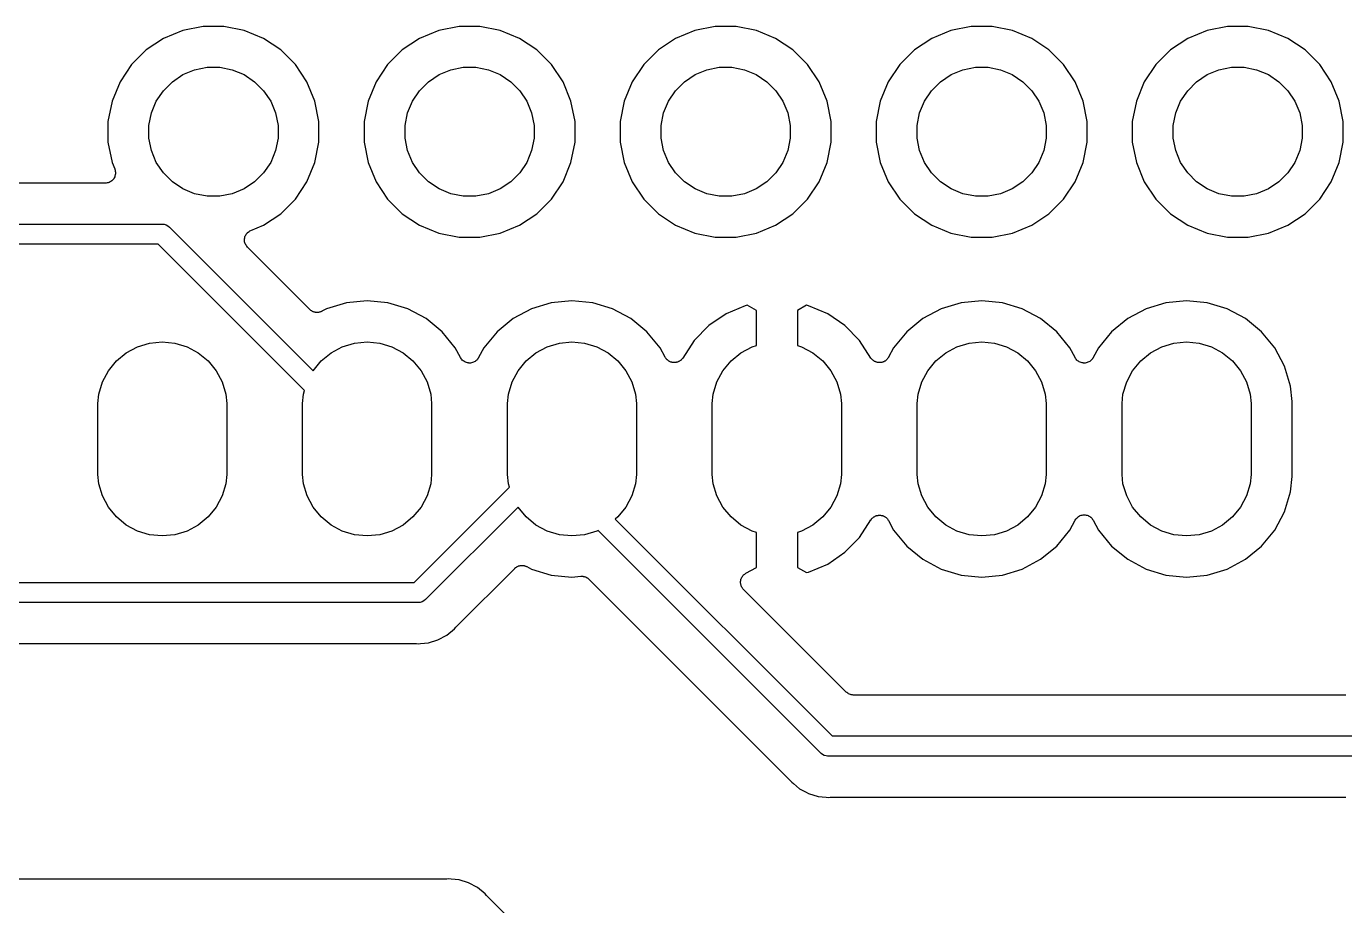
# Model space of a CAD drawing. Extents: x 20 to 116, y -135 to -20.
# Drawn here: x 80.56 to 96.9, y -59.96 to -49.05 of the extents above; entities that cross this region are included whole.
import ezdxf

# ---------------------------------------------------------------- set-up
doc = ezdxf.new("R2010")
doc.units = 0
doc.layers.add('BLACK', color=7, linetype='CONTINUOUS')

msp = doc.modelspace()

# ---------------------------------------------------------------- linework, layer by layer
at = {"layer": 'BLACK', "linetype": 'Continuous'}
for p, q in [((82.4985, -49.1023), (82.2604, -49.2009)), ((82.7512, -49.052), (82.4985, -49.1023)), ((83.0088, -49.052), (82.7512, -49.052)), ((83.2615, -49.1023), (83.0088, -49.052)), ((83.4996, -49.2009), (83.2615, -49.1023)), ((85.6735, -49.1023), (85.4354, -49.2009)), ((85.9262, -49.052), (85.6735, -49.1023)), ((86.1838, -49.052), (85.9262, -49.052)), ((86.4365, -49.1023), (86.1838, -49.052)), ((86.6746, -49.2009), (86.4365, -49.1023)), ((88.8485, -49.1023), (88.6104, -49.2009)), ((89.1012, -49.052), (88.8485, -49.1023)), ((89.3588, -49.052), (89.1012, -49.052)), ((89.6115, -49.1023), (89.3588, -49.052)), ((89.8496, -49.2009), (89.6115, -49.1023)), ((92.0235, -49.1023), (91.7854, -49.2009)), ((92.2762, -49.052), (92.0235, -49.1023)), ((92.5338, -49.052), (92.2762, -49.052)), ((92.7865, -49.1023), (92.5338, -49.052)), ((93.0246, -49.2009), (92.7865, -49.1023)), ((95.1985, -49.1023), (94.9604, -49.2009)), ((95.4512, -49.052), (95.1985, -49.1023)), ((95.7088, -49.052), (95.4512, -49.052)), ((95.9615, -49.1023), (95.7088, -49.052)), ((96.1996, -49.2009), (95.9615, -49.1023)), ((82.0462, -49.344), (81.864, -49.5262)), ((82.2604, -49.2009), (82.0462, -49.344)), ((83.7138, -49.344), (83.4996, -49.2009)), ((83.896, -49.5262), (83.7138, -49.344)), ((85.2212, -49.344), (85.039, -49.5262)), ((85.4354, -49.2009), (85.2212, -49.344)), ((86.8888, -49.344), (86.6746, -49.2009)), ((87.071, -49.5262), (86.8888, -49.344)), ((88.3962, -49.344), (88.214, -49.5262)), ((88.6104, -49.2009), (88.3962, -49.344)), ((90.0638, -49.344), (89.8496, -49.2009)), ((90.246, -49.5262), (90.0638, -49.344)), ((91.5712, -49.344), (91.389, -49.5262)), ((91.7854, -49.2009), (91.5712, -49.344)), ((93.2388, -49.344), (93.0246, -49.2009)), ((93.421, -49.5262), (93.2388, -49.344)), ((94.7462, -49.344), (94.564, -49.5262)), ((94.9604, -49.2009), (94.7462, -49.344)), ((96.4138, -49.344), (96.1996, -49.2009)), ((96.596, -49.5262), (96.4138, -49.344)), ((81.864, -49.5262), (81.7209, -49.7404)), ((82.37, -49.7386), (82.5011, -49.651)), ((82.5011, -49.651), (82.6466, -49.5907)), ((82.6466, -49.5907), (82.8012, -49.56)), ((82.8012, -49.56), (82.9588, -49.56)), ((82.9588, -49.56), (83.1134, -49.5907)), ((83.1134, -49.5907), (83.2589, -49.651)), ((83.2589, -49.651), (83.39, -49.7386)), ((84.0391, -49.7404), (83.896, -49.5262)), ((85.039, -49.5262), (84.8959, -49.7404)), ((85.545, -49.7386), (85.6761, -49.651)), ((85.6761, -49.651), (85.8216, -49.5907)), ((85.8216, -49.5907), (85.9762, -49.56)), ((85.9762, -49.56), (86.1338, -49.56)), ((86.1338, -49.56), (86.2884, -49.5907)), ((86.2884, -49.5907), (86.4339, -49.651)), ((86.4339, -49.651), (86.565, -49.7386)), ((87.2141, -49.7404), (87.071, -49.5262)), ((88.214, -49.5262), (88.0709, -49.7404)), ((88.72, -49.7386), (88.8511, -49.651)), ((88.8511, -49.651), (88.9966, -49.5907)), ((88.9966, -49.5907), (89.1512, -49.56)), ((89.1512, -49.56), (89.3088, -49.56)), ((89.3088, -49.56), (89.4634, -49.5907)), ((89.4634, -49.5907), (89.6089, -49.651)), ((89.6089, -49.651), (89.74, -49.7386)), ((90.3891, -49.7404), (90.246, -49.5262)), ((91.389, -49.5262), (91.2459, -49.7404)), ((91.895, -49.7386), (92.0261, -49.651)), ((92.0261, -49.651), (92.1716, -49.5907)), ((92.1716, -49.5907), (92.3262, -49.56)), ((92.3262, -49.56), (92.4838, -49.56)), ((92.4838, -49.56), (92.6384, -49.5907)), ((92.6384, -49.5907), (92.7839, -49.651)), ((92.7839, -49.651), (92.915, -49.7386)), ((93.5641, -49.7404), (93.421, -49.5262)), ((94.564, -49.5262), (94.4209, -49.7404)), ((95.07, -49.7386), (95.2011, -49.651)), ((95.2011, -49.651), (95.3466, -49.5907)), ((95.3466, -49.5907), (95.5012, -49.56)), ((95.5012, -49.56), (95.6588, -49.56)), ((95.6588, -49.56), (95.8134, -49.5907)), ((95.8134, -49.5907), (95.9589, -49.651)), ((95.9589, -49.651), (96.09, -49.7386)), ((96.7391, -49.7404), (96.596, -49.5262)), ((81.7209, -49.7404), (81.6223, -49.9785)), ((82.171, -49.9811), (82.2586, -49.85)), ((82.2586, -49.85), (82.37, -49.7386)), ((83.39, -49.7386), (83.5014, -49.85)), ((83.5014, -49.85), (83.589, -49.9811)), ((84.1377, -49.9785), (84.0391, -49.7404)), ((84.8959, -49.7404), (84.7973, -49.9785)), ((85.346, -49.9811), (85.4336, -49.85)), ((85.4336, -49.85), (85.545, -49.7386)), ((86.565, -49.7386), (86.6764, -49.85)), ((86.6764, -49.85), (86.764, -49.9811)), ((87.3127, -49.9785), (87.2141, -49.7404)), ((88.0709, -49.7404), (87.9723, -49.9785)), ((88.521, -49.9811), (88.6086, -49.85)), ((88.6086, -49.85), (88.72, -49.7386)), ((89.74, -49.7386), (89.8514, -49.85)), ((89.8514, -49.85), (89.939, -49.9811)), ((90.4877, -49.9785), (90.3891, -49.7404)), ((91.2459, -49.7404), (91.1473, -49.9785)), ((91.696, -49.9811), (91.7836, -49.85)), ((91.7836, -49.85), (91.895, -49.7386)), ((92.915, -49.7386), (93.0264, -49.85)), ((93.0264, -49.85), (93.114, -49.9811)), ((93.6627, -49.9785), (93.5641, -49.7404)), ((94.4209, -49.7404), (94.3223, -49.9785)), ((94.871, -49.9811), (94.9586, -49.85)), ((94.9586, -49.85), (95.07, -49.7386)), ((96.09, -49.7386), (96.2014, -49.85)), ((96.2014, -49.85), (96.289, -49.9811)), ((96.8377, -49.9785), (96.7391, -49.7404)), ((81.6223, -49.9785), (81.572, -50.2312)), ((82.1107, -50.1266), (82.171, -49.9811)), ((83.589, -49.9811), (83.6493, -50.1266)), ((84.188, -50.2312), (84.1377, -49.9785)), ((84.7973, -49.9785), (84.747, -50.2312)), ((85.2857, -50.1266), (85.346, -49.9811)), ((86.764, -49.9811), (86.8243, -50.1266)), ((87.363, -50.2312), (87.3127, -49.9785)), ((87.9723, -49.9785), (87.922, -50.2312)), ((88.4607, -50.1266), (88.521, -49.9811)), ((89.939, -49.9811), (89.9993, -50.1266)), ((90.538, -50.2312), (90.4877, -49.9785)), ((91.1473, -49.9785), (91.097, -50.2312)), ((91.6357, -50.1266), (91.696, -49.9811)), ((93.114, -49.9811), (93.1743, -50.1266)), ((93.713, -50.2312), (93.6627, -49.9785)), ((94.3223, -49.9785), (94.272, -50.2312)), ((94.8107, -50.1266), (94.871, -49.9811)), ((96.289, -49.9811), (96.3493, -50.1266)), ((96.888, -50.2312), (96.8377, -49.9785)), ((82.08, -50.2812), (82.1107, -50.1266)), ((83.6493, -50.1266), (83.68, -50.2812)), ((85.255, -50.2812), (85.2857, -50.1266)), ((86.8243, -50.1266), (86.855, -50.2812)), ((88.43, -50.2812), (88.4607, -50.1266)), ((89.9993, -50.1266), (90.03, -50.2812)), ((91.605, -50.2812), (91.6357, -50.1266)), ((93.1743, -50.1266), (93.205, -50.2812)), ((94.78, -50.2812), (94.8107, -50.1266)), ((96.3493, -50.1266), (96.38, -50.2812)), ((81.572, -50.2312), (81.572, -50.4888)), ((82.08, -50.4388), (82.08, -50.2812)), ((83.68, -50.2812), (83.68, -50.4388)), ((84.188, -50.4888), (84.188, -50.2312)), ((84.747, -50.2312), (84.747, -50.4888)), ((85.255, -50.4388), (85.255, -50.2812)), ((86.855, -50.2812), (86.855, -50.4388)), ((87.363, -50.4888), (87.363, -50.2312)), ((87.922, -50.2312), (87.922, -50.4888)), ((88.43, -50.4388), (88.43, -50.2812)), ((90.03, -50.2812), (90.03, -50.4388)), ((90.538, -50.4888), (90.538, -50.2312)), ((91.097, -50.2312), (91.097, -50.4888)), ((91.605, -50.4388), (91.605, -50.2812)), ((93.205, -50.2812), (93.205, -50.4388)), ((93.713, -50.4888), (93.713, -50.2312)), ((94.272, -50.2312), (94.272, -50.4888)), ((94.78, -50.4388), (94.78, -50.2812)), ((96.38, -50.2812), (96.38, -50.4388)), ((96.888, -50.4888), (96.888, -50.2312)), ((81.572, -50.4888), (81.6223, -50.7415)), ((82.1107, -50.5934), (82.08, -50.4388)), ((83.68, -50.4388), (83.6493, -50.5934)), ((84.1377, -50.7415), (84.188, -50.4888)), ((84.747, -50.4888), (84.7973, -50.7415)), ((85.2857, -50.5934), (85.255, -50.4388)), ((86.855, -50.4388), (86.8243, -50.5934)), ((87.3127, -50.7415), (87.363, -50.4888)), ((87.922, -50.4888), (87.9723, -50.7415)), ((88.4607, -50.5934), (88.43, -50.4388)), ((90.03, -50.4388), (89.9993, -50.5934)), ((90.4877, -50.7415), (90.538, -50.4888)), ((91.097, -50.4888), (91.1473, -50.7415)), ((91.6357, -50.5934), (91.605, -50.4388)), ((93.205, -50.4388), (93.1743, -50.5934)), ((93.6627, -50.7415), (93.713, -50.4888)), ((94.272, -50.4888), (94.3223, -50.7415)), ((94.8107, -50.5934), (94.78, -50.4388)), ((96.38, -50.4388), (96.3493, -50.5934)), ((96.8377, -50.7415), (96.888, -50.4888)), ((82.171, -50.7389), (82.1107, -50.5934)), ((83.6493, -50.5934), (83.589, -50.7389)), ((85.346, -50.7389), (85.2857, -50.5934)), ((86.8243, -50.5934), (86.764, -50.7389)), ((88.521, -50.7389), (88.4607, -50.5934)), ((89.9993, -50.5934), (89.939, -50.7389)), ((91.696, -50.7389), (91.6357, -50.5934)), ((93.1743, -50.5934), (93.114, -50.7389)), ((94.871, -50.7389), (94.8107, -50.5934)), ((96.3493, -50.5934), (96.289, -50.7389)), ((81.6223, -50.7415), (81.6553, -50.8214)), ((81.6553, -50.8214), (81.6558, -50.8224)), ((81.6558, -50.8224), (81.6558, -50.8224)), ((81.6558, -50.8224), (81.6558, -50.8224)), ((81.6558, -50.8224), (81.656, -50.823)), ((81.656, -50.823), (81.6594, -50.8348)), ((82.2586, -50.87), (82.171, -50.7389)), ((83.589, -50.7389), (83.5014, -50.87)), ((84.0391, -50.9796), (84.1377, -50.7415)), ((84.7973, -50.7415), (84.8959, -50.9796)), ((85.4336, -50.87), (85.346, -50.7389)), ((86.764, -50.7389), (86.6764, -50.87)), ((87.2141, -50.9796), (87.3127, -50.7415)), ((87.9723, -50.7415), (88.0709, -50.9796)), ((88.6086, -50.87), (88.521, -50.7389)), ((89.939, -50.7389), (89.8514, -50.87)), ((90.3891, -50.9796), (90.4877, -50.7415)), ((91.1473, -50.7415), (91.2459, -50.9796)), ((91.7836, -50.87), (91.696, -50.7389)), ((93.114, -50.7389), (93.0264, -50.87)), ((93.5641, -50.9796), (93.6627, -50.7415)), ((94.3223, -50.7415), (94.4209, -50.9796)), ((94.9586, -50.87), (94.871, -50.7389)), ((96.289, -50.7389), (96.2014, -50.87)), ((96.7391, -50.9796), (96.8377, -50.7415)), ((81.5499, -50.9958), (81.538, -50.997)), ((81.562, -50.9947), (81.5499, -50.9958)), ((81.5624, -50.9946), (81.562, -50.9947)), ((81.5627, -50.9946), (81.5624, -50.9946)), ((81.5742, -50.9911), (81.5627, -50.9946)), ((81.5858, -50.9877), (81.5742, -50.9911)), ((81.5861, -50.9875), (81.5858, -50.9877)), ((81.5864, -50.9874), (81.5861, -50.9875)), ((81.5972, -50.9817), (81.5864, -50.9874)), ((81.6077, -50.9761), (81.5972, -50.9817)), ((81.608, -50.9759), (81.6077, -50.9761)), ((81.6083, -50.9758), (81.608, -50.9759)), ((81.6177, -50.9681), (81.6083, -50.9758)), ((81.627, -50.9606), (81.6177, -50.9681)), ((81.6272, -50.9603), (81.627, -50.9606)), ((81.6275, -50.9601), (81.6272, -50.9603)), ((81.6352, -50.9508), (81.6275, -50.9601)), ((81.6429, -50.9416), (81.6352, -50.9508)), ((81.6431, -50.9413), (81.6429, -50.9416)), ((81.6433, -50.941), (81.6431, -50.9413)), ((81.649, -50.9304), (81.6433, -50.941)), ((81.6548, -50.9198), (81.649, -50.9304)), ((81.6549, -50.9195), (81.6548, -50.9198)), ((81.6551, -50.9192), (81.6549, -50.9195)), ((81.6587, -50.9076), (81.6551, -50.9192)), ((81.6623, -50.8962), (81.6587, -50.9076)), ((81.6594, -50.8348), (81.6628, -50.8462)), ((81.6624, -50.8955), (81.6623, -50.8959)), ((81.6623, -50.8959), (81.6623, -50.8962)), ((81.6637, -50.8835), (81.6624, -50.8955)), ((81.6628, -50.8462), (81.6628, -50.8465)), ((81.6628, -50.8465), (81.6629, -50.8469)), ((81.6629, -50.8469), (81.6639, -50.8589)), ((81.665, -50.8716), (81.6637, -50.8835)), ((81.6639, -50.8589), (81.665, -50.8709)), ((81.665, -50.8709), (81.665, -50.8712)), ((81.665, -50.8712), (81.665, -50.8716)), ((82.37, -50.9814), (82.2586, -50.87)), ((82.5011, -51.069), (82.37, -50.9814)), ((83.39, -50.9814), (83.2589, -51.069)), ((83.5014, -50.87), (83.39, -50.9814)), ((83.896, -51.1938), (84.0391, -50.9796)), ((84.8959, -50.9796), (85.039, -51.1938)), ((85.545, -50.9814), (85.4336, -50.87)), ((85.6761, -51.069), (85.545, -50.9814)), ((86.565, -50.9814), (86.4339, -51.069)), ((86.6764, -50.87), (86.565, -50.9814)), ((87.071, -51.1938), (87.2141, -50.9796)), ((88.0709, -50.9796), (88.214, -51.1938)), ((88.72, -50.9814), (88.6086, -50.87)), ((88.8511, -51.069), (88.72, -50.9814)), ((89.74, -50.9814), (89.6089, -51.069)), ((89.8514, -50.87), (89.74, -50.9814)), ((90.246, -51.1938), (90.3891, -50.9796)), ((91.2459, -50.9796), (91.389, -51.1938)), ((91.895, -50.9814), (91.7836, -50.87)), ((92.0261, -51.069), (91.895, -50.9814)), ((92.915, -50.9814), (92.7839, -51.069)), ((93.0264, -50.87), (92.915, -50.9814)), ((93.421, -51.1938), (93.5641, -50.9796)), ((94.4209, -50.9796), (94.564, -51.1938)), ((95.07, -50.9814), (94.9586, -50.87)), ((95.2011, -51.069), (95.07, -50.9814)), ((96.09, -50.9814), (95.9589, -51.069)), ((96.2014, -50.87), (96.09, -50.9814)), ((96.596, -51.1938), (96.7391, -50.9796)), ((81.538, -50.997), (79.1387, -50.997)), ((82.6466, -51.1293), (82.5011, -51.069)), ((82.8012, -51.16), (82.6466, -51.1293)), ((83.1134, -51.1293), (82.9588, -51.16)), ((83.2589, -51.069), (83.1134, -51.1293)), ((85.8216, -51.1293), (85.6761, -51.069)), ((85.9762, -51.16), (85.8216, -51.1293)), ((86.2884, -51.1293), (86.1338, -51.16)), ((86.4339, -51.069), (86.2884, -51.1293)), ((88.9966, -51.1293), (88.8511, -51.069)), ((89.1512, -51.16), (88.9966, -51.1293)), ((89.4634, -51.1293), (89.3088, -51.16)), ((89.6089, -51.069), (89.4634, -51.1293)), ((92.1716, -51.1293), (92.0261, -51.069)), ((92.3262, -51.16), (92.1716, -51.1293)), ((92.6384, -51.1293), (92.4838, -51.16)), ((92.7839, -51.069), (92.6384, -51.1293)), ((95.3466, -51.1293), (95.2011, -51.069)), ((95.5012, -51.16), (95.3466, -51.1293)), ((95.8134, -51.1293), (95.6588, -51.16)), ((95.9589, -51.069), (95.8134, -51.1293)), ((82.9588, -51.16), (82.8012, -51.16)), ((83.7138, -51.376), (83.896, -51.1938)), ((85.039, -51.1938), (85.2212, -51.376)), ((86.1338, -51.16), (85.9762, -51.16)), ((86.8888, -51.376), (87.071, -51.1938)), ((88.214, -51.1938), (88.3962, -51.376)), ((89.3088, -51.16), (89.1512, -51.16)), ((90.0638, -51.376), (90.246, -51.1938)), ((91.389, -51.1938), (91.5712, -51.376)), ((92.4838, -51.16), (92.3262, -51.16)), ((93.2388, -51.376), (93.421, -51.1938)), ((94.564, -51.1938), (94.7462, -51.376)), ((95.6588, -51.16), (95.5012, -51.16)), ((96.4138, -51.376), (96.596, -51.1938)), ((83.4996, -51.5191), (83.7138, -51.376)), ((85.2212, -51.376), (85.4354, -51.5191)), ((86.6746, -51.5191), (86.8888, -51.376)), ((88.3962, -51.376), (88.6104, -51.5191)), ((89.8496, -51.5191), (90.0638, -51.376)), ((91.5712, -51.376), (91.7854, -51.5191)), ((93.0246, -51.5191), (93.2388, -51.376)), ((94.7462, -51.376), (94.9604, -51.5191)), ((96.1996, -51.5191), (96.4138, -51.376)), ((78.8162, -51.505), (82.2389, -51.505)), ((82.2389, -51.505), (82.245, -51.5044)), ((82.245, -51.5044), (82.2511, -51.505)), ((82.2511, -51.505), (82.2511, -51.505)), ((82.2511, -51.505), (82.2695, -51.5068)), ((82.2695, -51.5068), (82.2931, -51.514)), ((82.2931, -51.514), (82.3148, -51.5256)), ((82.3148, -51.5256), (82.3338, -51.5412)), ((82.3338, -51.5412), (82.3377, -51.546)), ((82.3377, -51.546), (84.1161, -53.3243)), ((83.2744, -51.6518), (83.2801, -51.6413)), ((83.2801, -51.6413), (83.2858, -51.6306)), ((83.2858, -51.6306), (83.2861, -51.6304)), ((83.2861, -51.6304), (83.2862, -51.6301)), ((83.2862, -51.6301), (83.294, -51.6208)), ((83.294, -51.6208), (83.3016, -51.6115)), ((83.3016, -51.6115), (83.3019, -51.6113)), ((83.3019, -51.6113), (83.3021, -51.611)), ((83.3021, -51.611), (83.3116, -51.6034)), ((83.3116, -51.6034), (83.3208, -51.5958)), ((83.3208, -51.5958), (83.3211, -51.5956)), ((83.3211, -51.5956), (83.3214, -51.5954)), ((83.3214, -51.5954), (83.332, -51.5898)), ((83.332, -51.5898), (83.3427, -51.5841)), ((83.3427, -51.5841), (83.4996, -51.5191)), ((85.4354, -51.5191), (85.6735, -51.6177)), ((85.6735, -51.6177), (85.9262, -51.668)), ((86.1838, -51.668), (86.4365, -51.6177)), ((86.4365, -51.6177), (86.6746, -51.5191)), ((88.6104, -51.5191), (88.8485, -51.6177)), ((88.8485, -51.6177), (89.1012, -51.668)), ((89.3588, -51.668), (89.6115, -51.6177)), ((89.6115, -51.6177), (89.8496, -51.5191)), ((91.7854, -51.5191), (92.0235, -51.6177)), ((92.0235, -51.6177), (92.2762, -51.668)), ((92.5338, -51.668), (92.7865, -51.6177)), ((92.7865, -51.6177), (93.0246, -51.5191)), ((94.9604, -51.5191), (95.1985, -51.6177)), ((95.1985, -51.6177), (95.4512, -51.668)), ((95.7088, -51.668), (95.9615, -51.6177)), ((95.9615, -51.6177), (96.1996, -51.5191)), ((82.1932, -51.755), (78.8162, -51.755)), ((84.0093, -53.5711), (82.1932, -51.755)), ((83.2643, -51.7001), (83.2656, -51.6881)), ((83.2643, -51.7005), (83.2643, -51.7001)), ((83.2643, -51.7008), (83.2643, -51.7005)), ((83.2654, -51.7128), (83.2643, -51.7008)), ((83.2664, -51.7248), (83.2654, -51.7128)), ((83.2656, -51.6881), (83.2668, -51.6761)), ((83.2665, -51.7251), (83.2664, -51.7248)), ((83.2666, -51.7255), (83.2665, -51.7251)), ((83.27, -51.737), (83.2666, -51.7255)), ((83.2668, -51.6761), (83.2669, -51.6758)), ((83.2669, -51.6755), (83.2706, -51.6639)), ((83.2669, -51.6758), (83.2669, -51.6755)), ((83.2733, -51.7486), (83.27, -51.737)), ((83.2706, -51.6639), (83.2741, -51.6524)), ((83.2735, -51.7489), (83.2733, -51.7486)), ((83.2736, -51.7492), (83.2735, -51.7489)), ((83.2792, -51.7598), (83.2736, -51.7492)), ((83.2741, -51.6524), (83.2743, -51.6522)), ((83.2743, -51.6522), (83.2744, -51.6518)), ((83.2848, -51.7706), (83.2792, -51.7598)), ((83.285, -51.7709), (83.2848, -51.7706)), ((83.2851, -51.7712), (83.285, -51.7709)), ((83.2926, -51.7805), (83.2851, -51.7712)), ((83.3002, -51.79), (83.2926, -51.7805)), ((83.3007, -51.7905), (83.3002, -51.79)), ((83.3015, -51.7913), (83.3007, -51.7905)), ((83.3007, -51.7905), (83.3007, -51.7905)), ((83.3007, -51.7905), (83.3007, -51.7905)), ((84.0746, -52.5644), (83.3015, -51.7913)), ((85.9262, -51.668), (86.1838, -51.668)), ((89.1012, -51.668), (89.3588, -51.668)), ((92.2762, -51.668), (92.5338, -51.668)), ((95.4512, -51.668), (95.7088, -51.668)), ((84.785, -52.4557), (84.5286, -52.4809)), ((85.0414, -52.4809), (84.785, -52.4557)), ((87.325, -52.4557), (87.0686, -52.4809)), ((87.5814, -52.4809), (87.325, -52.4557)), ((92.405, -52.4557), (92.1486, -52.4809)), ((92.6614, -52.4809), (92.405, -52.4557)), ((94.945, -52.4557), (94.6886, -52.4809)), ((95.2014, -52.4809), (94.945, -52.4557)), ((84.079, -52.568), (84.0746, -52.5644)), ((84.083, -52.5721), (84.079, -52.568)), ((84.0885, -52.5758), (84.083, -52.5721)), ((84.0937, -52.5801), (84.0885, -52.5758)), ((84.0988, -52.5828), (84.0937, -52.5801)), ((84.1035, -52.586), (84.0988, -52.5828)), ((84.1097, -52.5887), (84.1035, -52.586)), ((84.1156, -52.5918), (84.1097, -52.5887)), ((84.121, -52.5935), (84.1156, -52.5918)), ((84.1263, -52.5957), (84.121, -52.5935)), ((84.1328, -52.5971), (84.1263, -52.5957)), ((84.1393, -52.5991), (84.1328, -52.5971)), ((84.145, -52.5997), (84.1393, -52.5991)), ((84.1505, -52.6008), (84.145, -52.5997)), ((84.1572, -52.6009), (84.1505, -52.6008)), ((84.164, -52.6016), (84.1572, -52.6009)), ((84.1696, -52.6011), (84.164, -52.6016)), ((84.1753, -52.6011), (84.1696, -52.6011)), ((84.1819, -52.5999), (84.1753, -52.6011)), ((84.1886, -52.5993), (84.1819, -52.5999)), ((84.1941, -52.5976), (84.1886, -52.5993)), ((84.1997, -52.5966), (84.1941, -52.5976)), ((84.2059, -52.5941), (84.1997, -52.5966)), ((84.2124, -52.5922), (84.2059, -52.5941)), ((84.2174, -52.5895), (84.2124, -52.5922)), ((84.2227, -52.5874), (84.2174, -52.5895)), ((84.2243, -52.5866), (84.2227, -52.5874)), ((84.282, -52.5557), (84.2243, -52.5866)), ((84.5286, -52.4809), (84.282, -52.5557)), ((85.288, -52.5557), (85.0414, -52.4809)), ((85.5152, -52.6772), (85.288, -52.5557)), ((86.822, -52.5557), (86.5948, -52.6772)), ((87.0686, -52.4809), (86.822, -52.5557)), ((87.828, -52.5557), (87.5814, -52.4809)), ((88.0552, -52.6772), (87.828, -52.5557)), ((89.2346, -52.6182), (89.022, -52.7633)), ((89.4716, -52.5173), (89.2346, -52.6182)), ((89.4961, -52.5121), (89.4716, -52.5173)), ((89.611, -52.5752), (89.4961, -52.5121)), ((89.611, -53.0111), (89.611, -52.5752)), ((90.2339, -52.5121), (90.119, -52.5752)), ((90.119, -52.5752), (90.119, -53.0111)), ((90.2584, -52.5173), (90.2339, -52.5121)), ((90.4954, -52.6182), (90.2584, -52.5173)), ((90.708, -52.7633), (90.4954, -52.6182)), ((91.902, -52.5557), (91.6748, -52.6772)), ((92.1486, -52.4809), (91.902, -52.5557)), ((92.908, -52.5557), (92.6614, -52.4809)), ((93.1352, -52.6772), (92.908, -52.5557)), ((94.442, -52.5557), (94.2148, -52.6772)), ((94.6886, -52.4809), (94.442, -52.5557)), ((95.448, -52.5557), (95.2014, -52.4809)), ((95.6752, -52.6772), (95.448, -52.5557)), ((85.7144, -52.8406), (85.5152, -52.6772)), ((86.5948, -52.6772), (86.3956, -52.8406)), ((88.2544, -52.8406), (88.0552, -52.6772)), ((89.022, -52.7633), (88.8418, -52.9471)), ((90.8882, -52.9471), (90.708, -52.7633)), ((91.6748, -52.6772), (91.4756, -52.8406)), ((93.3344, -52.8406), (93.1352, -52.6772)), ((94.2148, -52.6772), (94.0156, -52.8406)), ((95.8744, -52.8406), (95.6752, -52.6772)), ((85.8778, -53.0398), (85.7144, -52.8406)), ((86.3956, -52.8406), (86.2322, -53.0398)), ((88.4178, -53.0398), (88.2544, -52.8406)), ((88.8418, -52.9471), (88.6986, -53.1662)), ((91.0314, -53.1662), (90.8882, -52.9471)), ((91.4756, -52.8406), (91.3122, -53.0398)), ((93.4978, -53.0398), (93.3344, -52.8406)), ((94.0156, -52.8406), (93.8522, -53.0398)), ((96.0378, -53.0398), (95.8744, -52.8406)), ((81.6766, -53.2016), (81.7984, -53.1016)), ((81.7984, -53.1016), (81.9374, -53.0273)), ((81.9374, -53.0273), (82.0882, -52.9816)), ((82.0882, -52.9816), (82.245, -52.9661)), ((82.245, -52.9661), (82.4018, -52.9816)), ((82.4018, -52.9816), (82.5526, -53.0273)), ((82.5526, -53.0273), (82.6916, -53.1016)), ((82.6916, -53.1016), (82.8134, -53.2016)), ((84.2166, -53.2016), (84.3384, -53.1016)), ((84.3384, -53.1016), (84.4774, -53.0273)), ((84.4774, -53.0273), (84.6282, -52.9816)), ((84.6282, -52.9816), (84.785, -52.9661)), ((84.785, -52.9661), (84.9418, -52.9816)), ((84.9418, -52.9816), (85.0926, -53.0273)), ((85.0926, -53.0273), (85.2316, -53.1016)), ((85.2316, -53.1016), (85.3534, -53.2016)), ((85.943, -53.1617), (85.8778, -53.0398)), ((86.2322, -53.0398), (86.167, -53.1617)), ((86.7566, -53.2016), (86.8784, -53.1016)), ((86.8784, -53.1016), (87.0174, -53.0273)), ((87.0174, -53.0273), (87.1682, -52.9816)), ((87.1682, -52.9816), (87.325, -52.9661)), ((87.325, -52.9661), (87.4818, -52.9816)), ((87.4818, -52.9816), (87.6326, -53.0273)), ((87.6326, -53.0273), (87.7716, -53.1016)), ((87.7716, -53.1016), (87.8934, -53.2016)), ((88.4803, -53.1566), (88.4178, -53.0398)), ((89.2966, -53.2016), (89.4184, -53.1016)), ((89.4184, -53.1016), (89.5574, -53.0273)), ((89.5574, -53.0273), (89.611, -53.0111)), ((90.119, -53.0111), (90.1726, -53.0273)), ((90.1726, -53.0273), (90.3116, -53.1016)), ((90.3116, -53.1016), (90.4334, -53.2016)), ((91.3122, -53.0398), (91.2497, -53.1566)), ((91.8366, -53.2016), (91.9584, -53.1016)), ((91.9584, -53.1016), (92.0974, -53.0273)), ((92.0974, -53.0273), (92.2482, -52.9816)), ((92.2482, -52.9816), (92.405, -52.9661)), ((92.405, -52.9661), (92.5618, -52.9816)), ((92.5618, -52.9816), (92.7126, -53.0273)), ((92.7126, -53.0273), (92.8516, -53.1016)), ((92.8516, -53.1016), (92.9734, -53.2016)), ((93.563, -53.1617), (93.4978, -53.0398)), ((93.8522, -53.0398), (93.787, -53.1617)), ((94.3766, -53.2016), (94.4984, -53.1016)), ((94.4984, -53.1016), (94.6374, -53.0273)), ((94.6374, -53.0273), (94.7882, -52.9816)), ((94.7882, -52.9816), (94.945, -52.9661)), ((94.945, -52.9661), (95.1018, -52.9816)), ((95.1018, -52.9816), (95.2526, -53.0273)), ((95.2526, -53.0273), (95.3916, -53.1016)), ((95.3916, -53.1016), (95.5134, -53.2016)), ((96.1593, -53.267), (96.0378, -53.0398)), ((81.5766, -53.3234), (81.6766, -53.2016)), ((82.8134, -53.2016), (82.9134, -53.3234)), ((84.1166, -53.3234), (84.2166, -53.2016)), ((85.3534, -53.2016), (85.4534, -53.3234)), ((85.9497, -53.1718), (85.943, -53.1617)), ((85.9564, -53.1819), (85.9497, -53.1718)), ((85.9566, -53.1821), (85.9564, -53.1819)), ((85.9568, -53.1823), (85.9566, -53.1821)), ((85.9653, -53.191), (85.9568, -53.1823)), ((85.9738, -53.1995), (85.9653, -53.191)), ((85.9741, -53.1997), (85.9738, -53.1995)), ((85.9743, -53.1999), (85.9741, -53.1997)), ((85.9844, -53.2067), (85.9743, -53.1999)), ((85.9944, -53.2134), (85.9844, -53.2067)), ((85.9946, -53.2135), (85.9944, -53.2134)), ((85.9948, -53.2137), (85.9946, -53.2135)), ((86.0061, -53.2184), (85.9948, -53.2137)), ((86.0172, -53.2231), (86.0061, -53.2184)), ((86.0174, -53.2232), (86.0172, -53.2231)), ((86.0177, -53.2233), (86.0174, -53.2232)), ((86.0297, -53.2257), (86.0177, -53.2233)), ((86.0414, -53.2281), (86.0297, -53.2257)), ((86.0417, -53.2281), (86.0414, -53.2281)), ((86.042, -53.2282), (86.0417, -53.2281)), ((86.0542, -53.2282), (86.042, -53.2282)), ((86.0662, -53.2284), (86.0542, -53.2282)), ((86.0665, -53.2283), (86.0662, -53.2284)), ((86.0668, -53.2283), (86.0665, -53.2283)), ((86.0788, -53.226), (86.0668, -53.2283)), ((86.0906, -53.2238), (86.0788, -53.226)), ((86.0908, -53.2237), (86.0906, -53.2238)), ((86.0911, -53.2236), (86.0908, -53.2237)), ((86.1025, -53.219), (86.0911, -53.2236)), ((86.1136, -53.2145), (86.1025, -53.219)), ((86.1138, -53.2144), (86.1136, -53.2145)), ((86.1141, -53.2143), (86.1138, -53.2144)), ((86.1242, -53.2076), (86.1141, -53.2143)), ((86.1344, -53.201), (86.1242, -53.2076)), ((86.1346, -53.2008), (86.1344, -53.201)), ((86.1348, -53.2007), (86.1346, -53.2008)), ((86.1434, -53.1922), (86.1348, -53.2007)), ((86.1521, -53.1837), (86.1434, -53.1922)), ((86.1523, -53.1835), (86.1521, -53.1837)), ((86.1525, -53.1833), (86.1523, -53.1835)), ((86.1593, -53.1732), (86.1525, -53.1833)), ((86.1662, -53.1633), (86.1593, -53.1732)), ((86.1664, -53.1628), (86.1662, -53.1633)), ((86.167, -53.1617), (86.1664, -53.1628)), ((86.1664, -53.1628), (86.1664, -53.1628)), ((86.1664, -53.1628), (86.1664, -53.1628)), ((86.6566, -53.3234), (86.7566, -53.2016)), ((87.8934, -53.2016), (87.9934, -53.3234)), ((88.4839, -53.162), (88.4803, -53.1566)), ((88.487, -53.1678), (88.4839, -53.162)), ((88.4908, -53.1723), (88.487, -53.1678)), ((88.494, -53.1772), (88.4908, -53.1723)), ((88.4986, -53.1819), (88.494, -53.1772)), ((88.5028, -53.1869), (88.4986, -53.1819)), ((88.5074, -53.1906), (88.5028, -53.1869)), ((88.5115, -53.1948), (88.5074, -53.1906)), ((88.517, -53.1984), (88.5115, -53.1948)), ((88.522, -53.2025), (88.517, -53.1984)), ((88.5272, -53.2053), (88.522, -53.2025)), ((88.5321, -53.2086), (88.5272, -53.2053)), ((88.5381, -53.2111), (88.5321, -53.2086)), ((88.5439, -53.2142), (88.5381, -53.2111)), ((88.5495, -53.2159), (88.5439, -53.2142)), ((88.555, -53.2181), (88.5495, -53.2159)), ((88.5614, -53.2194), (88.555, -53.2181)), ((88.5676, -53.2213), (88.5614, -53.2194)), ((88.5735, -53.2219), (88.5676, -53.2213)), ((88.5793, -53.2231), (88.5735, -53.2219)), ((88.5858, -53.2231), (88.5793, -53.2231)), ((88.5923, -53.2237), (88.5858, -53.2231)), ((88.5982, -53.2232), (88.5923, -53.2237)), ((88.6041, -53.2232), (88.5982, -53.2232)), ((88.6105, -53.222), (88.6041, -53.2232)), ((88.617, -53.2213), (88.6105, -53.222)), ((88.6226, -53.2196), (88.617, -53.2213)), ((88.6284, -53.2185), (88.6226, -53.2196)), ((88.6344, -53.216), (88.6284, -53.2185)), ((88.6407, -53.2141), (88.6344, -53.216)), ((88.6459, -53.2114), (88.6407, -53.2141)), ((88.6513, -53.2092), (88.6459, -53.2114)), ((88.6568, -53.2056), (88.6513, -53.2092)), ((88.6626, -53.2025), (88.6568, -53.2056)), ((88.6671, -53.1988), (88.6626, -53.2025)), ((88.6721, -53.1955), (88.6671, -53.1988)), ((88.6767, -53.191), (88.6721, -53.1955)), ((88.6818, -53.1868), (88.6767, -53.191)), ((88.6855, -53.1823), (88.6818, -53.1868)), ((88.6897, -53.1782), (88.6855, -53.1823)), ((88.6934, -53.1728), (88.6897, -53.1782)), ((88.6976, -53.1677), (88.6934, -53.1728)), ((88.6986, -53.1662), (88.6976, -53.1677)), ((89.1966, -53.3234), (89.2966, -53.2016)), ((90.4334, -53.2016), (90.5334, -53.3234)), ((91.0355, -53.1713), (91.0314, -53.1662)), ((91.0391, -53.1768), (91.0355, -53.1713)), ((91.0433, -53.181), (91.0391, -53.1768)), ((91.047, -53.1856), (91.0433, -53.181)), ((91.052, -53.1898), (91.047, -53.1856)), ((91.0566, -53.1944), (91.052, -53.1898)), ((91.0614, -53.1977), (91.0566, -53.1944)), ((91.066, -53.2015), (91.0614, -53.1977)), ((91.0717, -53.2047), (91.066, -53.2015)), ((91.0771, -53.2083), (91.0717, -53.2047)), ((91.0825, -53.2106), (91.0771, -53.2083)), ((91.0877, -53.2135), (91.0825, -53.2106)), ((91.0939, -53.2154), (91.0877, -53.2135)), ((91.0999, -53.218), (91.0939, -53.2154)), ((91.1057, -53.2192), (91.0999, -53.218)), ((91.1113, -53.221), (91.1057, -53.2192)), ((91.1178, -53.2217), (91.1113, -53.221)), ((91.1242, -53.223), (91.1178, -53.2217)), ((91.1301, -53.2231), (91.1242, -53.223)), ((91.1359, -53.2237), (91.1301, -53.2231)), ((91.1424, -53.2232), (91.1359, -53.2237)), ((91.149, -53.2232), (91.1424, -53.2232)), ((91.1548, -53.2222), (91.149, -53.2232)), ((91.1606, -53.2217), (91.1548, -53.2222)), ((91.1669, -53.2199), (91.1606, -53.2217)), ((91.1733, -53.2187), (91.1669, -53.2199)), ((91.1788, -53.2165), (91.1733, -53.2187)), ((91.1845, -53.2148), (91.1788, -53.2165)), ((91.1903, -53.2118), (91.1845, -53.2148)), ((91.1963, -53.2094), (91.1903, -53.2118)), ((91.2013, -53.2062), (91.1963, -53.2094)), ((91.2065, -53.2035), (91.2013, -53.2062)), ((91.2116, -53.1995), (91.2065, -53.2035)), ((91.2171, -53.1959), (91.2116, -53.1995)), ((91.2213, -53.1918), (91.2171, -53.1959)), ((91.2259, -53.1881), (91.2213, -53.1918)), ((91.2302, -53.1832), (91.2259, -53.1881)), ((91.2348, -53.1786), (91.2302, -53.1832)), ((91.2382, -53.1737), (91.2348, -53.1786)), ((91.242, -53.1693), (91.2382, -53.1737)), ((91.2452, -53.1636), (91.242, -53.1693)), ((91.2489, -53.1582), (91.2452, -53.1636)), ((91.2497, -53.1566), (91.2489, -53.1582)), ((91.7366, -53.3234), (91.8366, -53.2016)), ((92.9734, -53.2016), (93.0734, -53.3234)), ((93.5697, -53.1718), (93.563, -53.1617)), ((93.5764, -53.1819), (93.5697, -53.1718)), ((93.5766, -53.1821), (93.5764, -53.1819)), ((93.5768, -53.1823), (93.5766, -53.1821)), ((93.5853, -53.191), (93.5768, -53.1823)), ((93.5938, -53.1995), (93.5853, -53.191)), ((93.5941, -53.1997), (93.5938, -53.1995)), ((93.5943, -53.1999), (93.5941, -53.1997)), ((93.6044, -53.2067), (93.5943, -53.1999)), ((93.6144, -53.2134), (93.6044, -53.2067)), ((93.6146, -53.2135), (93.6144, -53.2134)), ((93.6148, -53.2137), (93.6146, -53.2135)), ((93.6261, -53.2184), (93.6148, -53.2137)), ((93.6372, -53.2231), (93.6261, -53.2184)), ((93.6375, -53.2232), (93.6372, -53.2231)), ((93.6377, -53.2233), (93.6375, -53.2232)), ((93.6497, -53.2257), (93.6377, -53.2233)), ((93.6615, -53.2281), (93.6497, -53.2257)), ((93.6617, -53.2281), (93.6615, -53.2281)), ((93.662, -53.2282), (93.6617, -53.2281)), ((93.6742, -53.2282), (93.662, -53.2282)), ((93.6862, -53.2284), (93.6742, -53.2282)), ((93.6865, -53.2283), (93.6862, -53.2284)), ((93.6868, -53.2283), (93.6865, -53.2283)), ((93.6988, -53.226), (93.6868, -53.2283)), ((93.7106, -53.2238), (93.6988, -53.226)), ((93.7108, -53.2237), (93.7106, -53.2238)), ((93.7111, -53.2236), (93.7108, -53.2237)), ((93.7225, -53.219), (93.7111, -53.2236)), ((93.7336, -53.2145), (93.7225, -53.219)), ((93.7338, -53.2144), (93.7336, -53.2145)), ((93.7341, -53.2143), (93.7338, -53.2144)), ((93.7442, -53.2076), (93.7341, -53.2143)), ((93.7544, -53.201), (93.7442, -53.2076)), ((93.7546, -53.2008), (93.7544, -53.201)), ((93.7548, -53.2007), (93.7546, -53.2008)), ((93.7634, -53.1922), (93.7548, -53.2007)), ((93.7721, -53.1837), (93.7634, -53.1922)), ((93.7723, -53.1835), (93.7721, -53.1837)), ((93.7725, -53.1833), (93.7723, -53.1835)), ((93.7793, -53.1732), (93.7725, -53.1833)), ((93.7862, -53.1633), (93.7793, -53.1732)), ((93.7864, -53.1628), (93.7862, -53.1633)), ((93.787, -53.1617), (93.7864, -53.1628)), ((93.7864, -53.1628), (93.7864, -53.1628)), ((93.7864, -53.1628), (93.7864, -53.1628)), ((94.2766, -53.3234), (94.3766, -53.2016)), ((95.5134, -53.2016), (95.6134, -53.3234)), ((96.2341, -53.5136), (96.1593, -53.267)), ((81.5023, -53.4624), (81.5766, -53.3234)), ((82.9134, -53.3234), (82.9877, -53.4624)), ((84.1161, -53.3243), (84.1166, -53.3234)), ((85.4534, -53.3234), (85.5277, -53.4624)), ((86.5823, -53.4624), (86.6566, -53.3234)), ((87.9934, -53.3234), (88.0677, -53.4624)), ((89.1223, -53.4624), (89.1966, -53.3234)), ((90.5334, -53.3234), (90.6077, -53.4624)), ((91.6623, -53.4624), (91.7366, -53.3234)), ((93.0734, -53.3234), (93.1477, -53.4624)), ((94.2023, -53.4624), (94.2766, -53.3234)), ((95.6134, -53.3234), (95.6877, -53.4624)), ((81.4566, -53.6132), (81.5023, -53.4624)), ((82.9877, -53.4624), (83.0334, -53.6132)), ((83.9966, -53.6132), (84.0093, -53.5711)), ((85.5277, -53.4624), (85.5734, -53.6132)), ((86.5366, -53.6132), (86.5823, -53.4624)), ((88.0677, -53.4624), (88.1134, -53.6132)), ((89.0766, -53.6132), (89.1223, -53.4624)), ((90.6077, -53.4624), (90.6534, -53.6132)), ((91.6166, -53.6132), (91.6623, -53.4624)), ((93.1477, -53.4624), (93.1934, -53.6132)), ((94.1566, -53.6132), (94.2023, -53.4624)), ((95.6877, -53.4624), (95.7334, -53.6132)), ((96.253, -53.7057), (96.2341, -53.5136)), ((81.445, -53.7307), (81.4566, -53.6132)), ((81.445, -54.6093), (81.445, -53.7307)), ((83.0334, -53.6132), (83.045, -53.7307)), ((83.045, -53.7307), (83.045, -54.6093)), ((83.985, -53.7307), (83.9966, -53.6132)), ((83.985, -54.6093), (83.985, -53.7307)), ((85.5734, -53.6132), (85.585, -53.7307)), ((85.585, -53.7307), (85.585, -54.6093)), ((86.525, -53.7307), (86.5366, -53.6132)), ((86.525, -54.6093), (86.525, -53.7307)), ((88.1134, -53.6132), (88.125, -53.7307)), ((88.125, -53.7307), (88.125, -54.6093)), ((89.065, -53.7307), (89.0766, -53.6132)), ((89.065, -54.6093), (89.065, -53.7307)), ((90.6534, -53.6132), (90.665, -53.7307)), ((90.665, -53.7307), (90.665, -54.6093)), ((91.605, -53.7307), (91.6166, -53.6132)), ((91.605, -54.6093), (91.605, -53.7307)), ((93.1934, -53.6132), (93.205, -53.7307)), ((93.205, -53.7307), (93.205, -54.6093)), ((94.145, -53.7307), (94.1566, -53.6132)), ((94.145, -54.6093), (94.145, -53.7307)), ((95.7334, -53.6132), (95.745, -53.7307)), ((95.745, -53.7307), (95.745, -54.6093)), ((96.253, -54.6343), (96.253, -53.7057)), ((81.4566, -54.7268), (81.445, -54.6093)), ((81.5023, -54.8776), (81.4566, -54.7268)), ((83.0334, -54.7268), (82.9877, -54.8776)), ((83.045, -54.6093), (83.0334, -54.7268)), ((83.9966, -54.7268), (83.985, -54.6093)), ((84.0423, -54.8776), (83.9966, -54.7268)), ((85.5734, -54.7268), (85.5277, -54.8776)), ((85.585, -54.6093), (85.5734, -54.7268)), ((86.5366, -54.7268), (86.525, -54.6093)), ((86.5493, -54.7689), (86.5366, -54.7268)), ((88.1134, -54.7268), (88.0677, -54.8776)), ((88.125, -54.6093), (88.1134, -54.7268)), ((89.0766, -54.7268), (89.065, -54.6093)), ((89.1223, -54.8776), (89.0766, -54.7268)), ((90.6534, -54.7268), (90.6077, -54.8776)), ((90.665, -54.6093), (90.6534, -54.7268)), ((91.6166, -54.7268), (91.605, -54.6093)), ((91.6623, -54.8776), (91.6166, -54.7268)), ((93.1934, -54.7268), (93.1477, -54.8776)), ((93.205, -54.6093), (93.1934, -54.7268)), ((94.1566, -54.7268), (94.145, -54.6093)), ((94.2023, -54.8776), (94.1566, -54.7268)), ((95.7334, -54.7268), (95.6877, -54.8776)), ((95.745, -54.6093), (95.7334, -54.7268)), ((96.2341, -54.8264), (96.253, -54.6343)), ((81.5766, -55.0166), (81.5023, -54.8776)), ((82.9877, -54.8776), (82.9134, -55.0166)), ((84.1166, -55.0166), (84.0423, -54.8776)), ((85.3682, -55.95), (86.5493, -54.7689)), ((85.5277, -54.8776), (85.4534, -55.0166)), ((88.0677, -54.8776), (87.9934, -55.0166)), ((89.1966, -55.0166), (89.1223, -54.8776)), ((90.6077, -54.8776), (90.5334, -55.0166)), ((91.7366, -55.0166), (91.6623, -54.8776)), ((93.1477, -54.8776), (93.0734, -55.0166)), ((94.2766, -55.0166), (94.2023, -54.8776)), ((95.6877, -54.8776), (95.6134, -55.0166)), ((96.1593, -55.073), (96.2341, -54.8264)), ((81.6766, -55.1384), (81.5766, -55.0166)), ((82.9134, -55.0166), (82.8134, -55.1384)), ((84.2166, -55.1384), (84.1166, -55.0166)), ((85.4534, -55.0166), (85.3534, -55.1384)), ((86.6561, -55.0157), (85.5127, -56.159)), ((86.6566, -55.0166), (86.6561, -55.0157)), ((86.7566, -55.1384), (86.6566, -55.0166)), ((87.9934, -55.0166), (87.8934, -55.1384)), ((89.2966, -55.1384), (89.1966, -55.0166)), ((90.5334, -55.0166), (90.4334, -55.1384)), ((91.8366, -55.1384), (91.7366, -55.0166)), ((93.0734, -55.0166), (92.9734, -55.1384)), ((94.3766, -55.1384), (94.2766, -55.0166)), ((95.6134, -55.0166), (95.5134, -55.1384)), ((96.0378, -55.3002), (96.1593, -55.073)), ((81.7984, -55.2384), (81.6766, -55.1384)), ((81.9374, -55.3127), (81.7984, -55.2384)), ((82.6916, -55.2384), (82.5526, -55.3127)), ((82.8134, -55.1384), (82.6916, -55.2384)), ((84.3384, -55.2384), (84.2166, -55.1384)), ((84.4774, -55.3127), (84.3384, -55.2384)), ((85.2316, -55.2384), (85.0926, -55.3127)), ((85.3534, -55.1384), (85.2316, -55.2384)), ((86.8784, -55.2384), (86.7566, -55.1384)), ((87.0174, -55.3127), (86.8784, -55.2384)), ((87.8934, -55.1384), (87.8614, -55.1647)), ((87.8614, -55.1647), (90.5518, -57.855)), ((89.4184, -55.2384), (89.2966, -55.1384)), ((89.5574, -55.3127), (89.4184, -55.2384)), ((90.3116, -55.2384), (90.1726, -55.3127)), ((90.4334, -55.1384), (90.3116, -55.2384)), ((90.8882, -55.3929), (91.0314, -55.1737)), ((91.0314, -55.1737), (91.0324, -55.1723)), ((91.0324, -55.1723), (91.0366, -55.1672)), ((91.0366, -55.1672), (91.0403, -55.1618)), ((91.0403, -55.1618), (91.0445, -55.1577)), ((91.0445, -55.1577), (91.0482, -55.1532)), ((91.0482, -55.1532), (91.0533, -55.149)), ((91.0533, -55.149), (91.0579, -55.1445)), ((91.0579, -55.1445), (91.0629, -55.1412)), ((91.0629, -55.1412), (91.0674, -55.1375)), ((91.0674, -55.1375), (91.0732, -55.1344)), ((91.0732, -55.1344), (91.0787, -55.1308)), ((91.0787, -55.1308), (91.0841, -55.1286)), ((91.0841, -55.1286), (91.0893, -55.1259)), ((91.0893, -55.1259), (91.0956, -55.124)), ((91.0956, -55.124), (91.1016, -55.1215)), ((91.1016, -55.1215), (91.1074, -55.1204)), ((91.1074, -55.1204), (91.113, -55.1187)), ((91.113, -55.1187), (91.1195, -55.118)), ((91.1195, -55.118), (91.1259, -55.1168)), ((91.1259, -55.1168), (91.1318, -55.1168)), ((91.1318, -55.1168), (91.1377, -55.1163)), ((91.1377, -55.1163), (91.1442, -55.1169)), ((91.1442, -55.1169), (91.1507, -55.1169)), ((91.1507, -55.1169), (91.1565, -55.1181)), ((91.1565, -55.1181), (91.1624, -55.1187)), ((91.1624, -55.1187), (91.1686, -55.1206)), ((91.1686, -55.1206), (91.175, -55.1219)), ((91.175, -55.1219), (91.1805, -55.1241)), ((91.1805, -55.1241), (91.1861, -55.1258)), ((91.1861, -55.1258), (91.1919, -55.1289)), ((91.1919, -55.1289), (91.1979, -55.1314)), ((91.1979, -55.1314), (91.2028, -55.1347)), ((91.2028, -55.1347), (91.208, -55.1375)), ((91.208, -55.1375), (91.2131, -55.1416)), ((91.2131, -55.1416), (91.2185, -55.1452)), ((91.2185, -55.1452), (91.2226, -55.1494)), ((91.2226, -55.1494), (91.2272, -55.1531)), ((91.2272, -55.1531), (91.2314, -55.1582)), ((91.2314, -55.1582), (91.236, -55.1628)), ((91.236, -55.1628), (91.2392, -55.1677)), ((91.2392, -55.1677), (91.243, -55.1722)), ((91.243, -55.1722), (91.2461, -55.178)), ((91.2461, -55.178), (91.2497, -55.1834)), ((91.2497, -55.1834), (91.3122, -55.3002)), ((91.9584, -55.2384), (91.8366, -55.1384)), ((92.0974, -55.3127), (91.9584, -55.2384)), ((92.8516, -55.2384), (92.7126, -55.3127)), ((92.9734, -55.1384), (92.8516, -55.2384)), ((93.4978, -55.3002), (93.563, -55.1783)), ((93.563, -55.1783), (93.5636, -55.1772)), ((93.5636, -55.1772), (93.5638, -55.1767)), ((93.5636, -55.1772), (93.5636, -55.1772)), ((93.5636, -55.1772), (93.5636, -55.1772)), ((93.5638, -55.1767), (93.5707, -55.1667)), ((93.5707, -55.1667), (93.5775, -55.1567)), ((93.5775, -55.1567), (93.5777, -55.1565)), ((93.5777, -55.1565), (93.5779, -55.1563)), ((93.5779, -55.1563), (93.5866, -55.1478)), ((93.5866, -55.1478), (93.5952, -55.1393)), ((93.5952, -55.1393), (93.5954, -55.1392)), ((93.5954, -55.1392), (93.5956, -55.139)), ((93.5956, -55.139), (93.6058, -55.1324)), ((93.6058, -55.1324), (93.6159, -55.1257)), ((93.6159, -55.1257), (93.6162, -55.1256)), ((93.6162, -55.1256), (93.6164, -55.1255)), ((93.6164, -55.1255), (93.6277, -55.1209)), ((93.6277, -55.1209), (93.6389, -55.1164)), ((93.6389, -55.1164), (93.6391, -55.1163)), ((93.6391, -55.1163), (93.6394, -55.1162)), ((93.6394, -55.1162), (93.6514, -55.114)), ((93.6514, -55.114), (93.6632, -55.1117)), ((93.6632, -55.1117), (93.6635, -55.1117)), ((93.6635, -55.1117), (93.6638, -55.1116)), ((93.6638, -55.1116), (93.676, -55.1118)), ((93.676, -55.1118), (93.688, -55.1118)), ((93.688, -55.1118), (93.6883, -55.1119)), ((93.6883, -55.1119), (93.6886, -55.1119)), ((93.6886, -55.1119), (93.7004, -55.1143)), ((93.7004, -55.1143), (93.7123, -55.1167)), ((93.7123, -55.1167), (93.7125, -55.1168)), ((93.7125, -55.1168), (93.7128, -55.1169)), ((93.7128, -55.1169), (93.7241, -55.1217)), ((93.7241, -55.1217), (93.7352, -55.1263)), ((93.7352, -55.1263), (93.7354, -55.1264)), ((93.7354, -55.1264), (93.7356, -55.1266)), ((93.7356, -55.1266), (93.7458, -55.1334)), ((93.7458, -55.1334), (93.7557, -55.1401)), ((93.7557, -55.1401), (93.7559, -55.1403)), ((93.7559, -55.1403), (93.7562, -55.1405)), ((93.7562, -55.1405), (93.7648, -55.1492)), ((93.7648, -55.1492), (93.7732, -55.1577)), ((93.7732, -55.1577), (93.7734, -55.1579)), ((93.7734, -55.1579), (93.7736, -55.1581)), ((93.7736, -55.1581), (93.7803, -55.1683)), ((93.7803, -55.1683), (93.787, -55.1783)), ((93.787, -55.1783), (93.8522, -55.3002)), ((94.4984, -55.2384), (94.3766, -55.1384)), ((94.6374, -55.3127), (94.4984, -55.2384)), ((95.3916, -55.2384), (95.2526, -55.3127)), ((95.5134, -55.1384), (95.3916, -55.2384)), ((82.0882, -55.3584), (81.9374, -55.3127)), ((82.245, -55.3739), (82.0882, -55.3584)), ((82.4018, -55.3584), (82.245, -55.3739)), ((82.5526, -55.3127), (82.4018, -55.3584)), ((84.6282, -55.3584), (84.4774, -55.3127)), ((84.785, -55.3739), (84.6282, -55.3584)), ((84.9418, -55.3584), (84.785, -55.3739)), ((85.0926, -55.3127), (84.9418, -55.3584)), ((87.1682, -55.3584), (87.0174, -55.3127)), ((87.325, -55.3739), (87.1682, -55.3584)), ((87.4818, -55.3584), (87.325, -55.3739)), ((87.6326, -55.3127), (87.4818, -55.3584)), ((87.6478, -55.3046), (87.6326, -55.3127)), ((90.4073, -58.064), (87.6478, -55.3046)), ((89.611, -55.3289), (89.5574, -55.3127)), ((89.611, -55.7648), (89.611, -55.3289)), ((90.1726, -55.3127), (90.119, -55.3289)), ((90.119, -55.3289), (90.119, -55.7648)), ((90.708, -55.5767), (90.8882, -55.3929)), ((91.3122, -55.3002), (91.4756, -55.4994)), ((92.2482, -55.3584), (92.0974, -55.3127)), ((92.405, -55.3739), (92.2482, -55.3584)), ((92.5618, -55.3584), (92.405, -55.3739)), ((92.7126, -55.3127), (92.5618, -55.3584)), ((93.3344, -55.4994), (93.4978, -55.3002)), ((93.8522, -55.3002), (94.0156, -55.4994)), ((94.7882, -55.3584), (94.6374, -55.3127)), ((94.945, -55.3739), (94.7882, -55.3584)), ((95.1018, -55.3584), (94.945, -55.3739)), ((95.2526, -55.3127), (95.1018, -55.3584)), ((95.8744, -55.4994), (96.0378, -55.3002)), ((91.4756, -55.4994), (91.6748, -55.6628)), ((93.1352, -55.6628), (93.3344, -55.4994)), ((94.0156, -55.4994), (94.2148, -55.6628)), ((95.6752, -55.6628), (95.8744, -55.4994)), ((90.2584, -55.8227), (90.4954, -55.7218)), ((90.4954, -55.7218), (90.708, -55.5767)), ((91.6748, -55.6628), (91.902, -55.7843)), ((92.908, -55.7843), (93.1352, -55.6628)), ((94.2148, -55.6628), (94.442, -55.7843)), ((95.448, -55.7843), (95.6752, -55.6628)), ((85.894, -56.4962), (86.6146, -55.7756)), ((86.6146, -55.7756), (86.6159, -55.7744)), ((86.6159, -55.7744), (86.6203, -55.7708)), ((86.6203, -55.7708), (86.6243, -55.7668)), ((86.6243, -55.7668), (86.63, -55.7631)), ((86.63, -55.7631), (86.6352, -55.7589)), ((86.6352, -55.7589), (86.6403, -55.7563)), ((86.6403, -55.7563), (86.645, -55.7531)), ((86.645, -55.7531), (86.6512, -55.7506)), ((86.6512, -55.7506), (86.6572, -55.7475)), ((86.6572, -55.7475), (86.6627, -55.7459)), ((86.6627, -55.7459), (86.668, -55.7437)), ((86.668, -55.7437), (86.6746, -55.7425)), ((86.6746, -55.7425), (86.681, -55.7406)), ((86.681, -55.7406), (86.6867, -55.7401)), ((86.6867, -55.7401), (86.6923, -55.739)), ((86.6923, -55.739), (86.699, -55.739)), ((86.699, -55.739), (86.7057, -55.7384)), ((86.7057, -55.7384), (86.7114, -55.739)), ((86.7114, -55.739), (86.7171, -55.739)), ((86.7171, -55.739), (86.7237, -55.7404)), ((86.7237, -55.7404), (86.7304, -55.7411)), ((86.7304, -55.7411), (86.7358, -55.7428)), ((86.7358, -55.7428), (86.7414, -55.7439)), ((86.7414, -55.7439), (86.7476, -55.7465)), ((86.7476, -55.7465), (86.754, -55.7485)), ((86.754, -55.7485), (86.759, -55.7512)), ((86.759, -55.7512), (86.7643, -55.7534)), ((86.7643, -55.7534), (86.822, -55.7843)), ((86.822, -55.7843), (87.0686, -55.8591)), ((87.0686, -55.8591), (87.325, -55.8843)), ((87.325, -55.8843), (87.4328, -55.8737)), ((87.4328, -55.8737), (87.4346, -55.8735)), ((87.4346, -55.8735), (87.4402, -55.8736)), ((87.4402, -55.8736), (87.4457, -55.8731)), ((87.4457, -55.8731), (87.4525, -55.8738)), ((87.4525, -55.8738), (87.4594, -55.8739)), ((87.4594, -55.8739), (87.4648, -55.875)), ((87.4648, -55.875), (87.4704, -55.8756)), ((87.4704, -55.8756), (87.4769, -55.8776)), ((87.4769, -55.8776), (87.4836, -55.879)), ((87.4836, -55.879), (87.4888, -55.8812)), ((87.4888, -55.8812), (87.4941, -55.8828)), ((87.4941, -55.8828), (87.5001, -55.8861)), ((87.5001, -55.8861), (87.5064, -55.8888)), ((87.5064, -55.8888), (87.511, -55.8919)), ((87.511, -55.8919), (87.5159, -55.8946)), ((87.5159, -55.8946), (87.5212, -55.8989)), ((87.5212, -55.8989), (87.5269, -55.9028)), ((89.4232, -55.9048), (89.4254, -55.8978)), ((89.4254, -55.8978), (89.4278, -55.8933)), ((89.4278, -55.8933), (89.4297, -55.8886)), ((89.4297, -55.8886), (89.4337, -55.8825)), ((89.4337, -55.8825), (89.4372, -55.8761)), ((89.4372, -55.8761), (89.4405, -55.8721)), ((89.4405, -55.8721), (89.4433, -55.8679)), ((89.4433, -55.8679), (89.4484, -55.8626)), ((89.4484, -55.8626), (89.4531, -55.857)), ((89.4531, -55.857), (89.4571, -55.8538)), ((89.4571, -55.8538), (89.4607, -55.8501)), ((89.4607, -55.8501), (89.4667, -55.846)), ((89.4667, -55.846), (89.4723, -55.8414)), ((89.4723, -55.8414), (89.4769, -55.839)), ((89.4769, -55.839), (89.4811, -55.8361)), ((89.4811, -55.8361), (89.611, -55.7648)), ((90.119, -55.7648), (90.2339, -55.8279)), ((90.2339, -55.8279), (90.2584, -55.8227)), ((91.902, -55.7843), (92.1486, -55.8591)), ((92.1486, -55.8591), (92.405, -55.8843)), ((92.405, -55.8843), (92.6614, -55.8591)), ((92.6614, -55.8591), (92.908, -55.7843)), ((94.442, -55.7843), (94.6886, -55.8591)), ((94.6886, -55.8591), (94.945, -55.8843)), ((94.945, -55.8843), (95.2014, -55.8591)), ((95.2014, -55.8591), (95.448, -55.7843)), ((77.8518, -55.95), (85.3682, -55.95)), ((87.5269, -55.9028), (87.5308, -55.9067)), ((87.5308, -55.9067), (87.5351, -55.9103)), ((87.5351, -55.9103), (90.026, -58.4012)), ((89.4153, -55.9461), (89.4158, -55.941)), ((89.4159, -55.9534), (89.4153, -55.9461)), ((89.4158, -55.9359), (89.4172, -55.9287)), ((89.4158, -55.941), (89.4158, -55.9359)), ((89.4159, -55.9607), (89.4159, -55.9534)), ((89.417, -55.9657), (89.4159, -55.9607)), ((89.4174, -55.9708), (89.417, -55.9657)), ((89.4172, -55.9287), (89.4179, -55.9215)), ((89.4195, -55.9778), (89.4174, -55.9708)), ((89.4179, -55.9215), (89.4195, -55.9166)), ((89.4195, -55.9166), (89.4204, -55.9116)), ((89.4209, -55.985), (89.4195, -55.9778)), ((89.4204, -55.9116), (89.4232, -55.9048)), ((89.4229, -55.9897), (89.4209, -55.985)), ((89.4243, -55.9946), (89.4229, -55.9897)), ((89.4277, -56.0011), (89.4243, -55.9946)), ((89.4305, -56.0078), (89.4277, -56.0011)), ((89.4334, -56.0121), (89.4305, -56.0078)), ((89.4357, -56.0166), (89.4334, -56.0121)), ((89.4403, -56.0223), (89.4357, -56.0166)), ((89.4444, -56.0284), (89.4403, -56.0223)), ((89.448, -56.032), (89.4444, -56.0284)), ((89.4512, -56.036), (89.448, -56.032)), ((89.4525, -56.0373), (89.4512, -56.036)), ((90.725, -57.3098), (89.4525, -56.0373)), ((85.4139, -56.2), (77.925, -56.2)), ((85.42, -56.2006), (85.4139, -56.2)), ((85.4261, -56.2), (85.42, -56.2006)), ((85.4445, -56.1982), (85.4261, -56.2)), ((85.4261, -56.2), (85.4261, -56.2)), ((85.4681, -56.191), (85.4445, -56.1982)), ((85.4898, -56.1794), (85.4681, -56.191)), ((85.5088, -56.1638), (85.4898, -56.1794)), ((85.5127, -56.159), (85.5088, -56.1638)), ((85.7734, -56.6039), (85.8698, -56.5248)), ((85.8698, -56.5248), (85.8856, -56.5054)), ((85.8856, -56.5054), (85.8868, -56.5041)), ((85.8868, -56.5041), (85.8906, -56.5003)), ((85.8906, -56.5003), (85.894, -56.4962)), ((78.5514, -56.708), (85.3827, -56.708)), ((85.3827, -56.708), (85.3845, -56.708)), ((85.3845, -56.708), (85.3898, -56.7086)), ((85.3898, -56.7086), (85.3951, -56.7086)), ((85.3951, -56.7086), (85.42, -56.7111)), ((85.42, -56.7111), (85.4449, -56.7086)), ((85.4449, -56.7086), (85.445, -56.7086)), ((85.445, -56.7086), (85.5441, -56.6988)), ((85.5441, -56.6988), (85.6634, -56.6626)), ((85.6634, -56.6626), (85.7734, -56.6039)), ((90.7341, -57.3173), (90.725, -57.3098)), ((90.7431, -57.3248), (90.7341, -57.3173)), ((90.7436, -57.3251), (90.7431, -57.3248)), ((90.7442, -57.3255), (90.7436, -57.3251)), ((90.7545, -57.3311), (90.7442, -57.3255)), ((90.7648, -57.3367), (90.7545, -57.3311)), ((90.7654, -57.3369), (90.7648, -57.3367)), ((90.766, -57.3372), (90.7654, -57.3369)), ((90.7772, -57.3407), (90.766, -57.3372)), ((90.7884, -57.3442), (90.7772, -57.3407)), ((90.7891, -57.3443), (90.7884, -57.3442)), ((90.7897, -57.3445), (90.7891, -57.3443)), ((90.8014, -57.3457), (90.7897, -57.3445)), ((90.813, -57.347), (90.8014, -57.3457)), ((90.8143, -57.347), (90.813, -57.347)), ((90.8144, -57.347), (90.8143, -57.347)), ((90.8148, -57.347), (90.8144, -57.347)), ((90.8144, -57.347), (90.8144, -57.347)), ((96.9216, -57.347), (90.8148, -57.347)), ((90.5518, -57.855), (97.1846, -57.855)), ((90.4112, -58.0688), (90.4073, -58.064)), ((90.4159, -58.0727), (90.4112, -58.0688)), ((90.4302, -58.0844), (90.4159, -58.0727)), ((90.4519, -58.096), (90.4302, -58.0844)), ((90.4755, -58.1032), (90.4519, -58.096)), ((90.4939, -58.105), (90.4755, -58.1032)), ((90.5, -58.1056), (90.4939, -58.105)), ((90.4939, -58.105), (90.4939, -58.105)), ((90.5061, -58.105), (90.5, -58.1056)), ((97.1846, -58.105), (90.5061, -58.105)), ((90.026, -58.4012), (90.0272, -58.4025)), ((90.0272, -58.4025), (90.0306, -58.4066)), ((90.0306, -58.4066), (90.0344, -58.4104)), ((90.0344, -58.4104), (90.0502, -58.4298)), ((90.0502, -58.4298), (90.0696, -58.4456)), ((90.0696, -58.4456), (90.1466, -58.5089)), ((90.1466, -58.5089), (90.2292, -58.553)), ((90.2292, -58.553), (90.2566, -58.5676)), ((90.2566, -58.5676), (90.3759, -58.6038)), ((90.3759, -58.6038), (90.4751, -58.6136)), ((90.4751, -58.6136), (90.4751, -58.6136)), ((90.4751, -58.6136), (90.5, -58.6161)), ((90.5, -58.6161), (90.5249, -58.6136)), ((90.5249, -58.6136), (90.5266, -58.6135)), ((90.5266, -58.6135), (90.532, -58.6135)), ((90.532, -58.6135), (90.5373, -58.613)), ((90.5373, -58.613), (96.9216, -58.613)), ((85.7627, -59.632), (76.2646, -59.632)), ((85.768, -59.6315), (85.7627, -59.632)), ((85.7734, -59.6315), (85.768, -59.6315)), ((85.7751, -59.6314), (85.7734, -59.6315)), ((85.8, -59.6289), (85.7751, -59.6314)), ((85.8249, -59.6314), (85.8, -59.6289)), ((85.9241, -59.6411), (85.8249, -59.6314)), ((85.8249, -59.6314), (85.8249, -59.6314)), ((86.0434, -59.6773), (85.9241, -59.6411)), ((86.1534, -59.7361), (86.0434, -59.6773)), ((86.2498, -59.8152), (86.1534, -59.7361)), ((86.2656, -59.8346), (86.2498, -59.8152)), ((86.2694, -59.8383), (86.2656, -59.8346)), ((86.2727, -59.8425), (86.2694, -59.8383)), ((86.274, -59.8438), (86.2727, -59.8425)), ((86.6146, -60.1844), (86.274, -59.8438))]:
    msp.add_line(p, q, dxfattribs=at)

doc.saveas('drawing.dxf')
